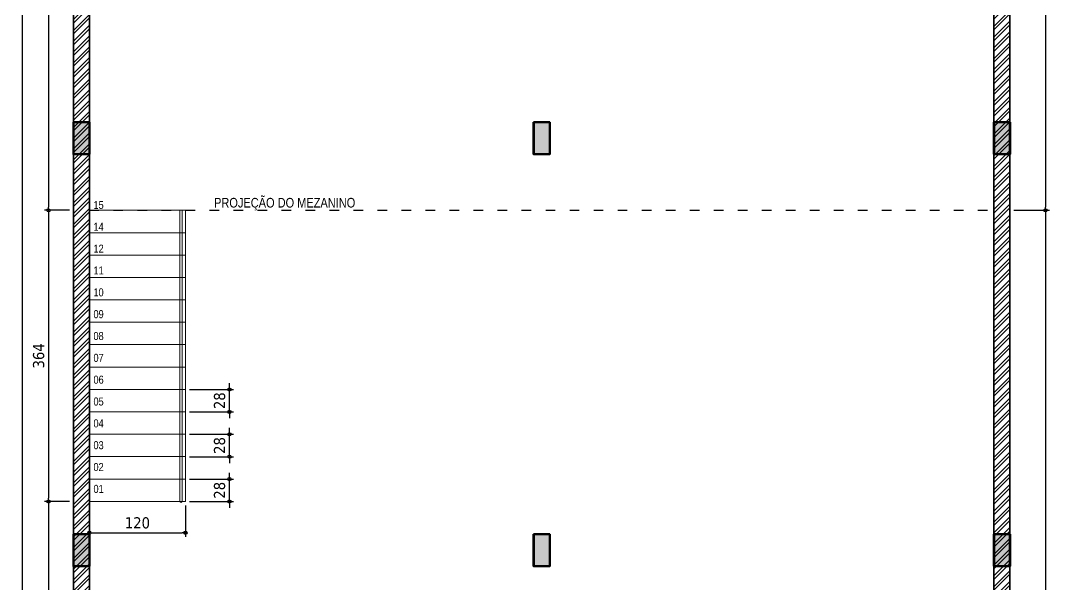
# Model space of a CAD drawing. Header units: millimetres. Extents: x 2030 to 44114, y 1520 to 18221.
# Drawn here: x 33634 to 34919, y 7744 to 8449 of the extents above; entities that cross this region are included whole.
import ezdxf
from ezdxf.enums import TextEntityAlignment as Align

# ---------------------------------------------------------------- set-up
doc = ezdxf.new("R2010")
doc.units = ezdxf.units.MM
doc.linetypes.add('ACAD_ISO03W100', pattern=[30, 12, -18])
doc.layers.add('008', color=8, linetype='Continuous')
for name, color, linetype, lineweight in [('01', 1, 'Continuous', 5), ('018 - Cotas', 244, 'Continuous', 5), ('02', 2, 'Continuous', 13), ('020 - Textos', 20, 'Continuous', 5), ('03', 3, 'Continuous', 18), ('05', 5, 'Continuous', 35), ('06', 6, 'Continuous', 60), ('08', 8, 'Continuous', 5)]:
    doc.layers.add(name, color=color, linetype=linetype, lineweight=lineweight)
doc.styles.add('LE2', font='tahoma.ttf')
doc.styles.add('ROMANS', font='ARIALN.TTF')
doc.dimstyles.new('000_COTA075', dxfattribs={"dimtxt": 14, "dimasz": 4, "dimexe": 5, "dimexo": 5, "dimgap": 5, "dimtad": 1, "dimdec": 1, "dimzin": 12, "dimdsep": 46, "dimtxsty": 'LE2', "dimblk": 'ORIGIN', "dimcen": 0, "dimclrd": 256, "dimclre": 256, "dimclrt": 2, "dimadec": 0, "dimazin": 0, "dimtfac": 1, "dimtdec": 1, "dimtix": 1, "dimtmove": 2, "dimatfit": 3, "dimfxl": 5, "dimtolj": 1, "dimtzin": 0, "dimarcsym": 0})

# ---------------------------------------------------------------- blocks, each defined once
blk = doc.blocks.new('KJWEJFWEF')
at = {"layer": '06'}
h = blk.add_hatch(color=256, dxfattribs=at)
h.dxf.hatch_style = 1
h.paths.add_polyline_path([(71323, -48381.9), (71303, -48381.9), (71303, -48421.9), (71323, -48421.9)])
blk.add_lwpolyline([(71303, -48381.9), (71323, -48381.9), (71323, -48421.9), (71303, -48421.9)], close=True, dxfattribs=at)
blk = doc.blocks.new('_Origin')
at = {"color": 0, "linetype": 'ByBlock', "lineweight": -2}
blk.add_line((0, 0), (-1, 0), dxfattribs=at)
blk.add_circle((0, 0), 0.5, dxfattribs=at)
blk = doc.blocks.new('*D233')
at = {"layer": '018 - Cotas', "lineweight": -2, "transparency": 16777216}
for p, q in [((33694.9, 8836.7), (33663.9, 8836.7)), ((33668.9, 8832.7), (33668.9, 8215.7)), ((33694.9, 8211.7), (33663.9, 8211.7))]:
    blk.add_line(p, q, dxfattribs=at)
at = {"layer": 'Defpoints', "color": 0, "transparency": 16777216}
for p in [(33699.9, 8836.7), (33668.9, 8211.7), (33699.9, 8211.7)]:
    blk.add_point(p, dxfattribs=at)
at = {"layer": '018 - Cotas', "lineweight": -2, "transparency": 16777216, "xscale": 4, "yscale": 4, "zscale": 4}
for p, rotation in [((33668.9, 8836.7), 90), ((33668.9, 8211.7), 270)]:
    blk.add_blockref('_Origin', p, dxfattribs=dict(at, rotation=rotation))
at = {"layer": '018 - Cotas', "color": 2, "transparency": 16777216, "insert": (33656.6, 8524.2), "char_height": 14, "attachment_point": 5, "rotation": 90, "style": 'LE2'}
blk.add_mtext('\\A1;625', dxfattribs=at)
blk = doc.blocks.new('*D202')
at = {"layer": '018 - Cotas', "lineweight": -2, "transparency": 16777216}
for p, q in [((33694.9, 8211.7), (33663.9, 8211.7)), ((33668.9, 8207.7), (33668.9, 7851.7)), ((33694.9, 7847.7), (33663.9, 7847.7))]:
    blk.add_line(p, q, dxfattribs=at)
at = {"layer": 'Defpoints', "color": 0, "transparency": 16777216}
for p in [(33699.9, 8211.7), (33668.9, 7847.7), (33699.9, 7847.7)]:
    blk.add_point(p, dxfattribs=at)
at = {"layer": '018 - Cotas', "lineweight": -2, "transparency": 16777216, "xscale": 4, "yscale": 4, "zscale": 4}
for p, rotation in [((33668.9, 8211.7), 90), ((33668.9, 7847.7), 270)]:
    blk.add_blockref('_Origin', p, dxfattribs=dict(at, rotation=rotation))
at = {"layer": '018 - Cotas', "color": 2, "transparency": 16777216, "insert": (33656.6, 8029.7), "char_height": 14, "attachment_point": 5, "rotation": 90, "style": 'LE2'}
blk.add_mtext('\\A1;364', dxfattribs=at)
blk = doc.blocks.new('*D203')
at = {"layer": '018 - Cotas', "lineweight": -2, "transparency": 16777216}
for p, q in [((33694.9, 7847.7), (33663.9, 7847.7)), ((33668.9, 7843.7), (33668.9, 7410.2)), ((33694.9, 7406.2), (33663.9, 7406.2))]:
    blk.add_line(p, q, dxfattribs=at)
at = {"layer": 'Defpoints', "color": 0, "transparency": 16777216}
for p in [(33699.9, 7847.7), (33668.9, 7406.2), (33699.9, 7406.2)]:
    blk.add_point(p, dxfattribs=at)
at = {"layer": '018 - Cotas', "lineweight": -2, "transparency": 16777216, "xscale": 4, "yscale": 4, "zscale": 4}
for p, rotation in [((33668.9, 7847.7), 90), ((33668.9, 7406.2), 270)]:
    blk.add_blockref('_Origin', p, dxfattribs=dict(at, rotation=rotation))
at = {"layer": '018 - Cotas', "color": 2, "transparency": 16777216, "insert": (33656.7, 7627), "char_height": 14, "attachment_point": 5, "rotation": 90, "style": 'LE2'}
blk.add_mtext('\\A1;441.5', dxfattribs=at)
blk = doc.blocks.new('*D208')
at = {"layer": '018 - Cotas', "lineweight": -2, "transparency": 16777216}
for p, q in [((34874.9, 8821.7), (34919.2, 8821.7)), ((34914.2, 8817.7), (34914.2, 8215.7)), ((34874.9, 8211.7), (34919.2, 8211.7))]:
    blk.add_line(p, q, dxfattribs=at)
at = {"layer": 'Defpoints', "color": 0, "transparency": 16777216}
for p in [(34869.9, 8821.7), (34869.9, 8211.7), (34914.2, 8211.7)]:
    blk.add_point(p, dxfattribs=at)
at = {"layer": '018 - Cotas', "lineweight": -2, "transparency": 16777216, "xscale": 4, "yscale": 4, "zscale": 4}
for p, rotation in [((34914.2, 8821.7), 90), ((34914.2, 8211.7), 270)]:
    blk.add_blockref('_Origin', p, dxfattribs=dict(at, rotation=rotation))
at = {"layer": '018 - Cotas', "color": 2, "transparency": 16777216, "insert": (34901.9, 8516.7), "char_height": 14, "attachment_point": 5, "rotation": 90, "style": 'LE2'}
blk.add_mtext('\\A1;610', dxfattribs=at)
blk = doc.blocks.new('*D209')
at = {"layer": '018 - Cotas', "lineweight": -2, "transparency": 16777216}
for p, q in [((34874.9, 8211.7), (34919.2, 8211.7)), ((34914.2, 8207.7), (34914.2, 6755.7)), ((34874.9, 6751.7), (34919.2, 6751.7))]:
    blk.add_line(p, q, dxfattribs=at)
at = {"layer": 'Defpoints', "color": 0, "transparency": 16777216}
for p in [(34869.9, 8211.7), (34869.9, 6751.7), (34914.2, 6751.7)]:
    blk.add_point(p, dxfattribs=at)
at = {"layer": '018 - Cotas', "lineweight": -2, "transparency": 16777216, "xscale": 4, "yscale": 4, "zscale": 4}
for p, rotation in [((34914.2, 8211.7), 90), ((34914.2, 6751.7), 270)]:
    blk.add_blockref('_Origin', p, dxfattribs=dict(at, rotation=rotation))
at = {"layer": '018 - Cotas', "color": 2, "transparency": 16777216, "insert": (34901.9, 7481.7), "char_height": 14, "attachment_point": 5, "rotation": 90, "style": 'LE2'}
blk.add_mtext('\\A1;1460', dxfattribs=at)
blk = doc.blocks.new('*D291')
at = {"layer": '018 - Cotas', "lineweight": -2, "transparency": 16777216}
for p, q in [((33719.9, 7842.7), (33719.9, 7803.6)), ((33839.9, 7842.7), (33839.9, 7803.6)), ((33723.9, 7808.6), (33835.9, 7808.6))]:
    blk.add_line(p, q, dxfattribs=at)
at = {"layer": 'Defpoints', "color": 0, "transparency": 16777216}
for p in [(33719.9, 7847.7), (33839.9, 7847.7), (33839.9, 7808.6)]:
    blk.add_point(p, dxfattribs=at)
at = {"layer": '018 - Cotas', "lineweight": -2, "transparency": 16777216, "xscale": 4, "yscale": 4, "zscale": 4, "rotation": 180}
blk.add_blockref('_Origin', (33719.9, 7808.6), dxfattribs=at)
at = {"layer": '018 - Cotas', "lineweight": -2, "transparency": 16777216, "xscale": 4, "yscale": 4, "zscale": 4}
blk.add_blockref('_Origin', (33839.9, 7808.6), dxfattribs=at)
at = {"layer": '018 - Cotas', "color": 2, "transparency": 16777216, "insert": (33779.9, 7820.9), "char_height": 14, "attachment_point": 5, "style": 'LE2'}
blk.add_mtext('\\A1;120', dxfattribs=at)
blk = doc.blocks.new('*D261')
at = {"layer": '018 - Cotas', "lineweight": -2, "transparency": 16777216}
for p, q in [((33894.9, 7879.7), (33894.9, 7883.7)), ((33844.9, 7875.7), (33899.9, 7875.7)), ((33894.9, 7847.7), (33894.9, 7875.7)), ((33844.9, 7847.7), (33899.9, 7847.7)), ((33894.9, 7843.7), (33894.9, 7839.7))]:
    blk.add_line(p, q, dxfattribs=at)
at = {"layer": 'Defpoints', "color": 0, "transparency": 16777216}
for p in [(33839.9, 7875.7), (33894.9, 7875.7), (33839.9, 7847.7)]:
    blk.add_point(p, dxfattribs=at)
at = {"layer": '018 - Cotas', "lineweight": -2, "transparency": 16777216, "xscale": 4, "yscale": 4, "zscale": 4}
for p, rotation in [((33894.9, 7875.7), 270), ((33894.9, 7847.7), 90)]:
    blk.add_blockref('_Origin', p, dxfattribs=dict(at, rotation=rotation))
at = {"layer": '018 - Cotas', "color": 2, "transparency": 16777216, "insert": (33882.6, 7861.7), "char_height": 14, "attachment_point": 5, "rotation": 90, "style": 'LE2'}
blk.add_mtext('\\A1;28', dxfattribs=at)
blk = doc.blocks.new('*D262')
at = {"layer": '018 - Cotas', "lineweight": -2, "transparency": 16777216}
for p, q in [((33844.9, 7931.7), (33899.9, 7931.7)), ((33894.9, 7935.7), (33894.9, 7939.7)), ((33894.9, 7903.7), (33894.9, 7931.7)), ((33844.9, 7903.7), (33899.9, 7903.7)), ((33894.9, 7899.7), (33894.9, 7895.7))]:
    blk.add_line(p, q, dxfattribs=at)
at = {"layer": 'Defpoints', "color": 0, "transparency": 16777216}
for p in [(33839.9, 7931.7), (33894.9, 7931.7), (33839.9, 7903.7)]:
    blk.add_point(p, dxfattribs=at)
at = {"layer": '018 - Cotas', "lineweight": -2, "transparency": 16777216, "xscale": 4, "yscale": 4, "zscale": 4}
for p, rotation in [((33894.9, 7931.7), 270), ((33894.9, 7903.7), 90)]:
    blk.add_blockref('_Origin', p, dxfattribs=dict(at, rotation=rotation))
at = {"layer": '018 - Cotas', "color": 2, "transparency": 16777216, "insert": (33882.6, 7917.7), "char_height": 14, "attachment_point": 5, "rotation": 90, "style": 'LE2'}
blk.add_mtext('\\A1;28', dxfattribs=at)
blk = doc.blocks.new('*D263')
at = {"layer": '018 - Cotas', "lineweight": -2, "transparency": 16777216}
for p, q in [((33894.9, 7991.7), (33894.9, 7995.7)), ((33844.9, 7987.7), (33899.9, 7987.7)), ((33894.9, 7959.7), (33894.9, 7987.7)), ((33844.9, 7959.7), (33899.9, 7959.7)), ((33894.9, 7955.7), (33894.9, 7951.7))]:
    blk.add_line(p, q, dxfattribs=at)
at = {"layer": 'Defpoints', "color": 0, "transparency": 16777216}
for p in [(33839.9, 7987.7), (33894.9, 7987.7), (33839.9, 7959.7)]:
    blk.add_point(p, dxfattribs=at)
at = {"layer": '018 - Cotas', "lineweight": -2, "transparency": 16777216, "xscale": 4, "yscale": 4, "zscale": 4}
for p, rotation in [((33894.9, 7987.7), 270), ((33894.9, 7959.7), 90)]:
    blk.add_blockref('_Origin', p, dxfattribs=dict(at, rotation=rotation))
at = {"layer": '018 - Cotas', "color": 2, "transparency": 16777216, "insert": (33882.6, 7973.7), "char_height": 14, "attachment_point": 5, "rotation": 90, "style": 'LE2'}
blk.add_mtext('\\A1;28', dxfattribs=at)
blk = doc.blocks.new('*D221')
at = {"layer": '018 - Cotas', "lineweight": -2, "transparency": 16777216}
for p, q in [((33694.9, 8986.7), (33631.4, 8986.7)), ((33636.4, 5207.7), (33636.4, 8982.7)), ((33694.9, 5203.7), (33631.4, 5203.7))]:
    blk.add_line(p, q, dxfattribs=at)
at = {"layer": 'Defpoints', "color": 0, "transparency": 16777216}
for p in [(33636.4, 8986.7), (33699.9, 8986.7), (33699.9, 5203.7)]:
    blk.add_point(p, dxfattribs=at)
at = {"layer": '018 - Cotas', "lineweight": -2, "transparency": 16777216, "xscale": 4, "yscale": 4, "zscale": 4}
for p, rotation in [((33636.4, 8986.7), 90), ((33636.4, 5203.7), 270)]:
    blk.add_blockref('_Origin', p, dxfattribs=dict(at, rotation=rotation))
at = {"layer": '018 - Cotas', "color": 2, "transparency": 16777216, "insert": (33624.1, 7095.2), "char_height": 14, "attachment_point": 5, "rotation": 90, "style": 'LE2'}
blk.add_mtext('\\A1;3783', dxfattribs=at)

msp = doc.modelspace()

# ---------------------------------------------------------------- hatches: boundary and pattern name
at = {"layer": '08'}
h = msp.add_hatch(dxfattribs=at)
h.set_pattern_fill('ANSI32', color=256)
h.set_pattern_definition([(45, (-43839.204, 55673.691), (-6.7351921, 6.7351921), []), (45, (-43834.714, 55673.691), (-6.7351921, 6.7351921), [])])
h.paths.add_polyline_path([(33864.9, 7406.24), (33719.9, 7406.24), (33719.9, 8536.74), (33769.9, 8536.74), (33769.9, 8551.74), (33719.9, 8551.74), (33719.9, 8821.74), (33749.9, 8821.74), (33749.9, 8836.74), (33699.9, 8836.74), (33699.9, 7391.24), (33849.9, 7391.24), (33849.9, 6736.74), (33879.9, 6736.74), (33879.9, 6751.74), (33864.9, 6751.74)])
h.paths.add_polyline_path([(33854.9, 8821.74), (33979.9, 8821.74), (33979.9, 8836.74), (33809.9, 8836.74), (33809.9, 8821.74), (33839.9, 8821.74), (33839.9, 8551.74), (33829.9, 8551.74), (33829.9, 8536.74), (33854.9, 8536.74)])
h.paths.add_polyline_path([(34497.4, 8836.74), (34139.9, 8836.74), (34139.9, 8821.74), (34497.4, 8821.74)])
h.paths.add_polyline_path([(34869.9, 8836.74), (34657.4, 8836.74), (34657.4, 8821.74), (34849.9, 8821.74), (34849.9, 6751.74), (34264.9, 6751.74), (34264.9, 6736.74), (34869.9, 6736.74)])

# ---------------------------------------------------------------- linework, layer by layer
at = {"layer": '008', "linetype": 'ACAD_ISO03W100'}
msp.add_line((33719.9, 8211.74), (34849.9, 8211.74), dxfattribs=at)
at = {"layer": '01'}
for points in [[(33719.9, 8183.74), (33719.9, 8211.74), (33839.9, 8211.74), (33839.9, 8183.74)], [(33719.9, 8155.74), (33719.9, 8183.74), (33839.9, 8183.74), (33839.9, 8155.74)], [(33719.9, 8127.74), (33719.9, 8155.74), (33839.9, 8155.74), (33839.9, 8127.74)], [(33719.9, 8099.74), (33719.9, 8127.74), (33839.9, 8127.74), (33839.9, 8099.74)], [(33719.9, 8071.74), (33719.9, 8099.74), (33839.9, 8099.74), (33839.9, 8071.74)], [(33719.9, 8043.74), (33719.9, 8071.74), (33839.9, 8071.74), (33839.9, 8043.74)], [(33719.9, 8015.74), (33719.9, 8043.74), (33839.9, 8043.74), (33839.9, 8015.74)], [(33719.9, 7987.74), (33719.9, 8015.74), (33839.9, 8015.74), (33839.9, 7987.74)], [(33719.9, 7959.74), (33719.9, 7987.74), (33839.9, 7987.74), (33839.9, 7959.74)], [(33719.9, 7931.74), (33719.9, 7959.74), (33839.9, 7959.74), (33839.9, 7931.74)], [(33719.9, 7903.74), (33719.9, 7931.74), (33839.9, 7931.74), (33839.9, 7903.74)], [(33719.9, 7875.74), (33719.9, 7903.74), (33839.9, 7903.74), (33839.9, 7875.74)], [(33719.9, 7847.74), (33719.9, 7875.74), (33839.9, 7875.74), (33839.9, 7847.74)]]:
    msp.add_lwpolyline(points, close=True, dxfattribs=at)
at = {"layer": '02'}
for p, q in [((33832.9, 8211.74), (33832.9, 7847.74)), ((33835.9, 8211.74), (33835.9, 7847.74))]:
    msp.add_line(p, q, dxfattribs=at)
msp.add_arc((33834.4, 7847.74), 1.5, 180, 0, dxfattribs=at)
at = {"layer": '03'}
msp.add_lwpolyline([(33699.9, 8986.74), (34869.9, 8986.74), (34869.9, 5203.74), (33699.9, 5203.74)], close=True, dxfattribs=at)
at = {"layer": '05'}
for points in [[(33699.9, 7391.24), (33699.9, 8836.74), (33749.9, 8836.74)], [(34657.4, 8836.74), (34869.9, 8836.74), (34869.9, 6736.74), (34264.9, 6736.74)], [(34657.4, 8821.74), (34849.9, 8821.74), (34849.9, 6751.74), (34264.9, 6751.74)], [(33719.9, 7391.24), (33719.9, 8536.74)]]:
    msp.add_lwpolyline(points, dxfattribs=at)
at = {"layer": '06'}
for points in [[(33699.9, 8321.74), (33719.9, 8321.74), (33719.9, 8281.74), (33699.9, 8281.74)], [(34274.9, 8321.74), (34294.9, 8321.74), (34294.9, 8281.74), (34274.9, 8281.74)], [(34849.9, 8321.74), (34869.9, 8321.74), (34869.9, 8281.74), (34849.9, 8281.74)], [(33699.9, 7806.74), (33719.9, 7806.74), (33719.9, 7766.74), (33699.9, 7766.74)], [(34274.9, 7806.74), (34294.9, 7806.74), (34294.9, 7766.74), (34274.9, 7766.74)], [(34849.9, 7806.74), (34869.9, 7806.74), (34869.9, 7766.74), (34849.9, 7766.74)]]:
    msp.add_lwpolyline(points, close=True, dxfattribs=at)

# ---------------------------------------------------------------- block references
for p in [(-37603.06, 56703.69), (-37028.06, 56703.69), (-36453.06, 56703.69), (-37603.06, 56188.69), (-37028.06, 56188.69), (-36453.06, 56188.69)]:
    msp.add_blockref('KJWEJFWEF', p, dxfattribs=at)

# ---------------------------------------------------------------- texts
at = {"layer": '020 - Textos', "style": 'ROMANS'}
msp.add_text('PROJEÇÃO DO MEZANINO', height=12, dxfattribs=at).set_placement((33963.87, 8215.18), align=Align.CENTER)
at = {"layer": '020 - Textos', "char_height": 10, "width": 29.0268, "attachment_point": 2, "line_spacing_factor": 0.994243, "style": 'ROMANS'}
for s, insert in [('15', (33731.4, 8223.36)), ('14', (33731.4, 8196.06)), ('12', (33731.4, 8168.76)), ('11', (33731.4, 8141.46)), ('10', (33731.4, 8114.16)), ('09', (33731.4, 8086.86)), ('08', (33731.4, 8059.56)), ('07', (33731.4, 8032.26)), ('06', (33731.4, 8004.96)), ('05', (33731.4, 7977.66)), ('04', (33731.4, 7950.36)), ('03', (33731.4, 7923.06)), ('02', (33731.4, 7895.76)), ('01', (33731.4, 7868.46))]:
    msp.add_mtext(s, dxfattribs=dict(at, insert=insert))

# ---------------------------------------------------------------- dimensions: what is measured, and where the dimension line sits
at = {"layer": '018 - Cotas'}
dim = msp.add_linear_dim(base=(33636.44, 8986.74), p1=(33699.9, 5203.74), p2=(33699.9, 8986.74), angle=90, dimstyle='000_COTA075', override={"dimtad": 3}, dxfattribs=at)
dim.commit()
dim.dimension.update_dxf_attribs({"geometry": '*D221', "text_midpoint": (33624.12, 7095.24)})
for base, p1, p2, picture, middle in [((33668.88, 8211.74), (33699.9, 8836.74), (33699.9, 8211.74), '*D233', (33656.59, 8524.24)), ((34914.17, 8211.74), (34869.9, 8821.74), (34869.9, 8211.74), '*D208', (34901.88, 8516.74)), ((33668.88, 7847.74), (33699.9, 8211.74), (33699.9, 7847.74), '*D202', (33656.59, 8029.74)), ((34914.17, 6751.74), (34869.9, 8211.74), (34869.9, 6751.74), '*D209', (34901.88, 7481.74)), ((33894.87, 7987.74), (33839.9, 7959.74), (33839.9, 7987.74), '*D263', (33882.55, 7973.74)), ((33894.87, 7931.74), (33839.9, 7903.74), (33839.9, 7931.74), '*D262', (33882.55, 7917.74)), ((33894.87, 7875.74), (33839.9, 7847.74), (33839.9, 7875.74), '*D261', (33882.55, 7861.74)), ((33668.88, 7406.24), (33699.9, 7847.74), (33699.9, 7406.24), '*D203', (33656.71, 7626.99))]:
    dim = msp.add_linear_dim(base=base, p1=p1, p2=p2, angle=90, dimstyle='000_COTA075', dxfattribs=at)
    dim.commit()
    dim.dimension.update_dxf_attribs({"geometry": picture, "text_midpoint": middle})
dim = msp.add_linear_dim(base=(33839.9, 7808.64), p1=(33719.9, 7847.74), p2=(33839.9, 7847.74), dimstyle='000_COTA075', dxfattribs=at)
dim.commit()
dim.dimension.update_dxf_attribs({"geometry": '*D291', "text_midpoint": (33779.9, 7820.93)})

doc.saveas('drawing.dxf')
